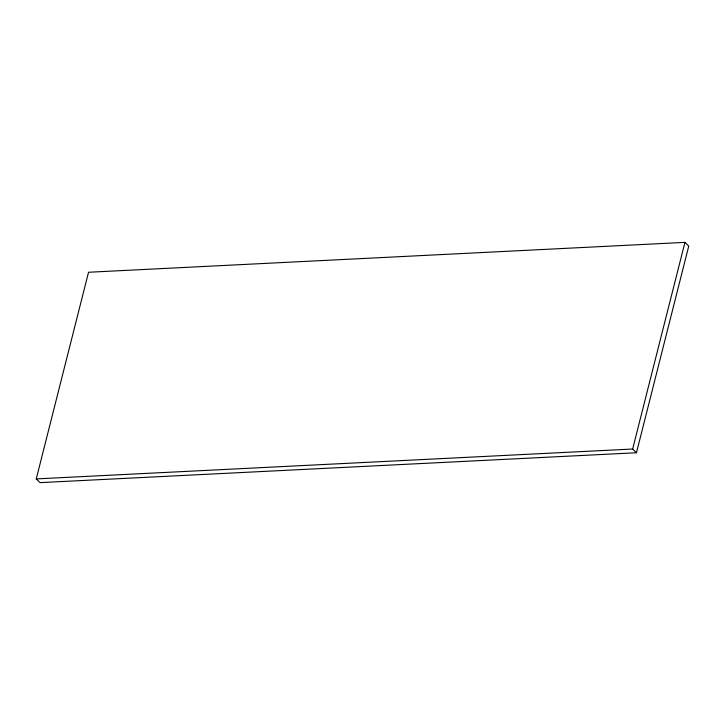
<?xml version="1.0" encoding="UTF-8"?>
<svg xmlns="http://www.w3.org/2000/svg" width="725" height="725" viewBox="0 0 725 725"><rect width="100%" height="100%" fill="white"/><g stroke="black" fill="none" stroke-linecap="round" stroke-linejoin="round"><path stroke-width="1.09" d="M36.25 478.908L88.541 272.256L684.944 242.368L688.75 246.092L636.459 452.744L40.056 482.632L36.25 478.908L632.653 449.02L636.459 452.744M632.653 449.02L684.944 242.368"/></g></svg>
